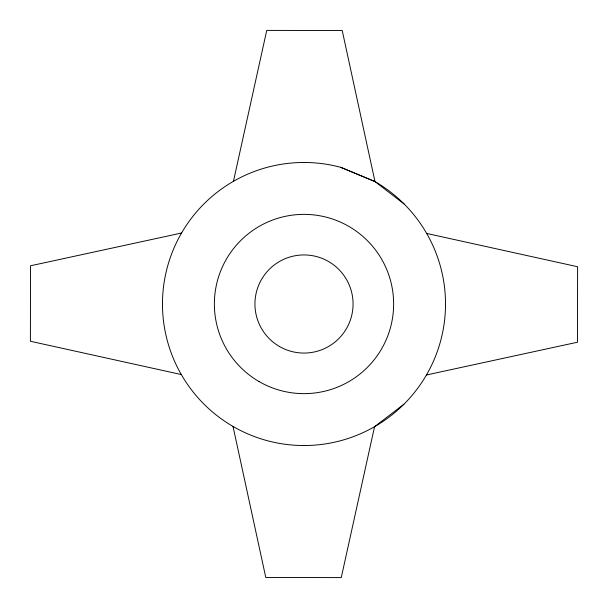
<?xml version="1.0" encoding="UTF-8"?>
<svg xmlns="http://www.w3.org/2000/svg" width="608" height="608" viewBox="0 0 608 608"><rect width="100%" height="100%" fill="white"/><g stroke="black" fill="none" stroke-linecap="round" stroke-linejoin="round"><path stroke-width="0.91" d="M233.449 181.328L266.737 30.4L342.22 30.529L374.984 181.579A141.527 141.527 0 0 1 384.978 420.075A141.527 141.527 0 0 1 164.578 328.335A141.527 141.527 0 0 1 340.868 167.36L374.976 181.556L404.252 204.098M403.902 404.252L374.551 426.694L341.263 577.6L265.78 577.471L233.024 426.444M181.556 233.024L30.529 265.78L30.4 341.263L181.306 374.551M426.444 374.976L577.471 342.22L577.6 266.737L426.694 233.449M340.868 167.382L374.984 181.579M259.046 381.55A89.634 89.634 0 0 0 393.634 304.16A89.634 89.634 0 0 0 259.32 226.298A89.634 89.634 0 0 0 259.046 381.55M279.391 346.446A49.066 49.066 0 0 0 353.066 304.084A49.066 49.066 0 0 0 279.543 261.47A49.066 49.066 0 0 0 279.391 346.446"/></g></svg>
